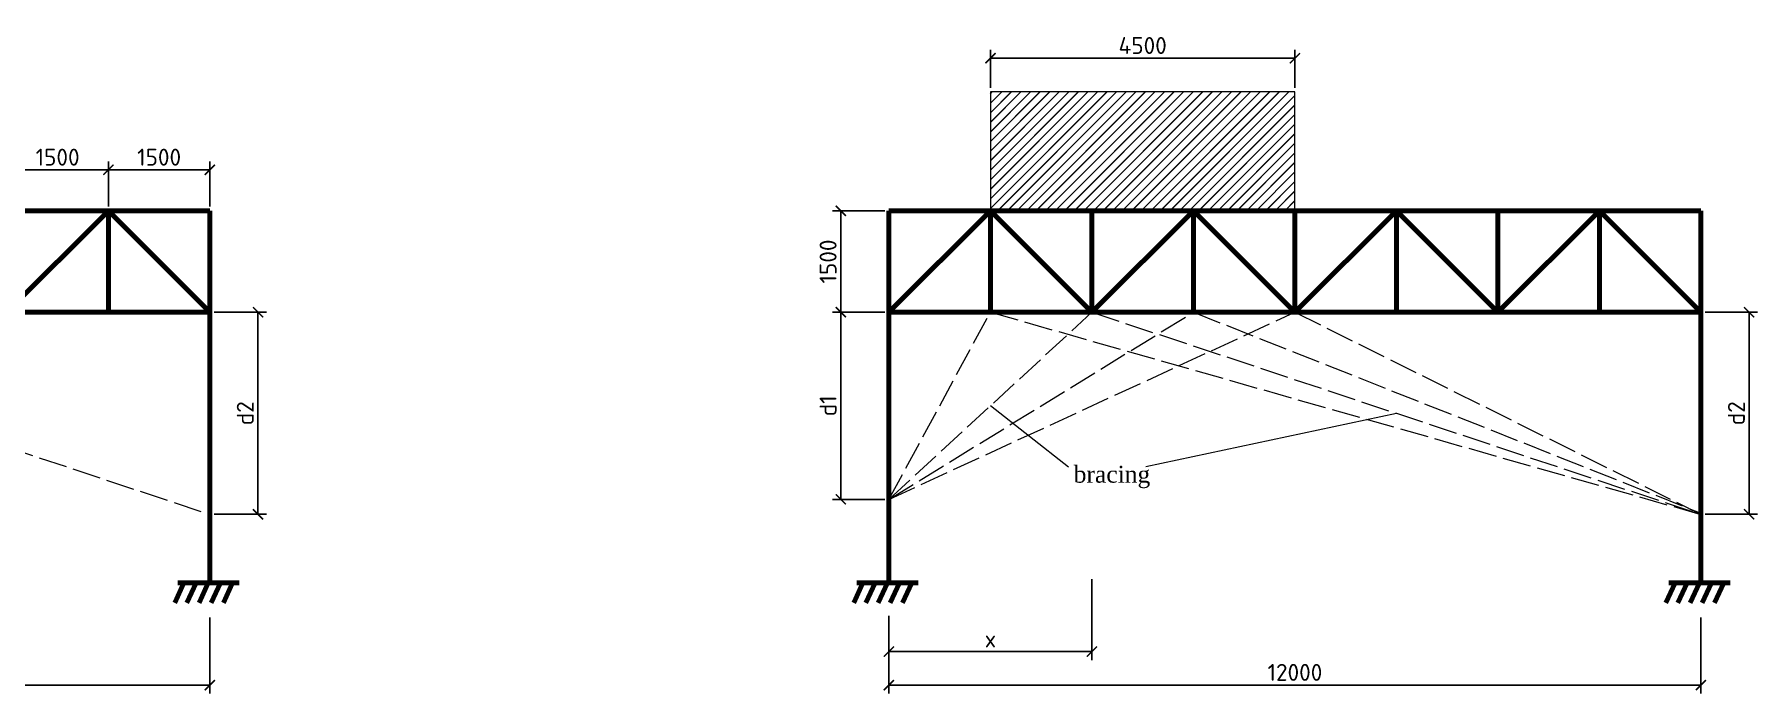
# Model space of a CAD drawing. Header units: millimetres. Extents: x 0 to 4970, y -594 to 1412.
# Drawn here: x 1738.7 to 1993.3, y 696 to 793.4 of the extents above; entities that cross this region are included whole.
import ezdxf

# ---------------------------------------------------------------- set-up
doc = ezdxf.new("R2010")
doc.units = ezdxf.units.MM
doc.header["$LTSCALE"] = 0.35
doc.header["$PDMODE"] = 3
doc.linetypes.add('ACAD_ISO02W100', pattern=[15, 12, -3])
doc.layers.get('0').update_dxf_attribs({"lineweight": 50})
doc.layers.add('0.35', color=7, linetype='Continuous', lineweight=35)
doc.layers.add('Kich Thuoc', color=1, linetype='Continuous', lineweight=20)
doc.styles.get("Standard").update_dxf_attribs({"font": 'isocpeur.ttf'})
doc.styles.add('vNTNS', font='times.ttf')
doc.dimstyles.new('Dim100', dxfattribs={"dimtxt": 2.5, "dimasz": 1.5, "dimexe": 1.25, "dimexo": 0.625, "dimtad": 1, "dimlfac": 100, "dimtxsty": 'Standard', "dimblk": 'ARCHTICK', "dimcen": 2.5, "dimadec": 0, "dimazin": 0, "dimtfac": 1, "dimtmove": 0, "dimatfit": 3, "dimfxl": 1, "dimarcsym": 0})

# ---------------------------------------------------------------- blocks, each defined once
blk = doc.blocks.new('_ArchTick')
at = {"color": 0, "linetype": 'ByBlock', "const_width": 0.15}
blk.add_lwpolyline([(-0.5, -0.5), (0.5, 0.5)], dxfattribs=at)
blk = doc.blocks.new('*D2454')
at = {"layer": 'Defpoints', "color": 0}
for p in [(1644.62, 707.86), (1764.62, 707.86), (1764.62, 697.24)]:
    blk.add_point(p, dxfattribs=at)
at = {"layer": 'Kich Thuoc', "color": 0, "lineweight": -2}
for p, q in [((1644.62, 707.23), (1644.62, 695.99)), ((1764.62, 707.23), (1764.62, 695.99)), ((1644.62, 697.24), (1764.62, 697.24))]:
    blk.add_line(p, q, dxfattribs=at)
at = {"layer": 'Kich Thuoc', "color": 0, "lineweight": -2, "xscale": 1.5, "yscale": 1.5, "zscale": 1.5, "rotation": 180}
blk.add_blockref('_ArchTick', (1644.62, 697.24), dxfattribs=at)
at = {"layer": 'Kich Thuoc', "color": 0, "lineweight": -2, "xscale": 1.5, "yscale": 1.5, "zscale": 1.5}
blk.add_blockref('_ArchTick', (1764.62, 697.24), dxfattribs=at)
at = {"layer": 'Kich Thuoc', "color": 0, "insert": (1704.62, 699.12), "char_height": 2.5, "attachment_point": 5}
blk.add_mtext('12000', dxfattribs=at)
blk = doc.blocks.new('*D2460')
at = {"layer": 'Defpoints', "color": 0}
for p in [(1749.62, 773.42), (1734.62, 767.37), (1749.62, 767.37)]:
    blk.add_point(p, dxfattribs=at)
at = {"layer": 'Kich Thuoc', "color": 0, "lineweight": -2}
for p, q in [((1734.62, 767.99), (1734.62, 774.67)), ((1749.62, 767.99), (1749.62, 774.67)), ((1734.62, 773.42), (1749.62, 773.42))]:
    blk.add_line(p, q, dxfattribs=at)
at = {"layer": 'Kich Thuoc', "color": 0, "lineweight": -2, "xscale": 1.5, "yscale": 1.5, "zscale": 1.5, "rotation": 180}
blk.add_blockref('_ArchTick', (1734.62, 773.42), dxfattribs=at)
at = {"layer": 'Kich Thuoc', "color": 0, "lineweight": -2, "xscale": 1.5, "yscale": 1.5, "zscale": 1.5}
blk.add_blockref('_ArchTick', (1749.62, 773.42), dxfattribs=at)
at = {"layer": 'Kich Thuoc', "color": 0, "insert": (1742.12, 775.29), "char_height": 2.5, "attachment_point": 5}
blk.add_mtext('1500', dxfattribs=at)
blk = doc.blocks.new('*D2461')
at = {"layer": 'Defpoints', "color": 0}
for p in [(1764.62, 773.42), (1749.62, 767.37), (1764.62, 767.37)]:
    blk.add_point(p, dxfattribs=at)
at = {"layer": 'Kich Thuoc', "color": 0, "lineweight": -2}
for p, q in [((1749.62, 767.99), (1749.62, 774.67)), ((1764.62, 767.99), (1764.62, 774.67)), ((1749.62, 773.42), (1764.62, 773.42))]:
    blk.add_line(p, q, dxfattribs=at)
at = {"layer": 'Kich Thuoc', "color": 0, "lineweight": -2, "xscale": 1.5, "yscale": 1.5, "zscale": 1.5, "rotation": 180}
blk.add_blockref('_ArchTick', (1749.62, 773.42), dxfattribs=at)
at = {"layer": 'Kich Thuoc', "color": 0, "lineweight": -2, "xscale": 1.5, "yscale": 1.5, "zscale": 1.5}
blk.add_blockref('_ArchTick', (1764.62, 773.42), dxfattribs=at)
at = {"layer": 'Kich Thuoc', "color": 0, "insert": (1757.12, 775.29), "char_height": 2.5, "attachment_point": 5}
blk.add_mtext('1500', dxfattribs=at)
blk = doc.blocks.new('*D2464')
at = {"layer": 'Defpoints', "color": 0}
for p in [(1764.62, 752.37), (1771.73, 752.37), (1764.62, 722.49)]:
    blk.add_point(p, dxfattribs=at)
at = {"layer": 'Kich Thuoc', "color": 0, "lineweight": -2}
for p, q in [((1765.24, 752.37), (1772.98, 752.37)), ((1771.73, 722.49), (1771.73, 752.37)), ((1765.24, 722.49), (1772.98, 722.49))]:
    blk.add_line(p, q, dxfattribs=at)
at = {"layer": 'Kich Thuoc', "color": 0, "lineweight": -2, "xscale": 1.5, "yscale": 1.5, "zscale": 1.5}
for p, rotation in [((1771.73, 752.37), 90), ((1771.73, 722.49), 270)]:
    blk.add_blockref('_ArchTick', p, dxfattribs=dict(at, rotation=rotation))
at = {"layer": 'Kich Thuoc', "color": 0, "insert": (1769.85, 737.43), "char_height": 2.5, "attachment_point": 5, "rotation": 90}
blk.add_mtext('d2', dxfattribs=at)
blk = doc.blocks.new('*D2473')
at = {"layer": 'Defpoints', "color": 0}
for p in [(1857.86, 767.37), (1864.97, 767.37), (1864.97, 752.37)]:
    blk.add_point(p, dxfattribs=at)
at = {"layer": 'Kich Thuoc', "color": 0, "lineweight": -2}
for p, q in [((1864.35, 767.37), (1856.61, 767.37)), ((1857.86, 752.37), (1857.86, 767.37)), ((1864.35, 752.37), (1856.61, 752.37))]:
    blk.add_line(p, q, dxfattribs=at)
at = {"layer": 'Kich Thuoc', "color": 0, "lineweight": -2, "xscale": 1.5, "yscale": 1.5, "zscale": 1.5}
for p, rotation in [((1857.86, 767.37), 90), ((1857.86, 752.37), 270)]:
    blk.add_blockref('_ArchTick', p, dxfattribs=dict(at, rotation=rotation))
at = {"layer": 'Kich Thuoc', "color": 0, "insert": (1855.98, 759.87), "char_height": 2.5, "attachment_point": 5, "rotation": 90}
blk.add_mtext('1500', dxfattribs=at)
blk = doc.blocks.new('*D2468')
at = {"layer": 'Defpoints', "color": 0}
for p in [(1864.97, 707.86), (1984.97, 707.86), (1984.97, 697.24)]:
    blk.add_point(p, dxfattribs=at)
at = {"layer": 'Kich Thuoc', "color": 0, "lineweight": -2}
for p, q in [((1864.97, 707.23), (1864.97, 695.99)), ((1984.97, 707.23), (1984.97, 695.99)), ((1864.97, 697.24), (1984.97, 697.24))]:
    blk.add_line(p, q, dxfattribs=at)
at = {"layer": 'Kich Thuoc', "color": 0, "lineweight": -2, "xscale": 1.5, "yscale": 1.5, "zscale": 1.5, "rotation": 180}
blk.add_blockref('_ArchTick', (1864.97, 697.24), dxfattribs=at)
at = {"layer": 'Kich Thuoc', "color": 0, "lineweight": -2, "xscale": 1.5, "yscale": 1.5, "zscale": 1.5}
blk.add_blockref('_ArchTick', (1984.97, 697.24), dxfattribs=at)
at = {"layer": 'Kich Thuoc', "color": 0, "insert": (1924.97, 699.12), "char_height": 2.5, "attachment_point": 5}
blk.add_mtext('12000', dxfattribs=at)
blk = doc.blocks.new('*D2469')
at = {"layer": 'Defpoints', "color": 0}
for p in [(1857.86, 752.37), (1864.97, 752.37), (1864.97, 724.7)]:
    blk.add_point(p, dxfattribs=at)
at = {"layer": 'Kich Thuoc', "color": 0, "lineweight": -2}
for p, q in [((1864.35, 752.37), (1856.61, 752.37)), ((1857.86, 724.7), (1857.86, 752.37)), ((1864.35, 724.7), (1856.61, 724.7))]:
    blk.add_line(p, q, dxfattribs=at)
at = {"layer": 'Kich Thuoc', "color": 0, "lineweight": -2, "xscale": 1.5, "yscale": 1.5, "zscale": 1.5}
for p, rotation in [((1857.86, 752.37), 90), ((1857.86, 724.7), 270)]:
    blk.add_blockref('_ArchTick', p, dxfattribs=dict(at, rotation=rotation))
at = {"layer": 'Kich Thuoc', "color": 0, "insert": (1855.98, 738.53), "char_height": 2.5, "attachment_point": 5, "rotation": 90}
blk.add_mtext('d1', dxfattribs=at)
blk = doc.blocks.new('*D2470')
at = {"layer": 'Defpoints', "color": 0}
for p in [(1894.97, 713.55), (1864.97, 708.13), (1894.97, 702.19)]:
    blk.add_point(p, dxfattribs=at)
at = {"layer": 'Kich Thuoc', "color": 0, "lineweight": -2}
for p, q in [((1894.97, 712.92), (1894.97, 700.94)), ((1864.97, 707.5), (1864.97, 700.94)), ((1864.97, 702.19), (1894.97, 702.19))]:
    blk.add_line(p, q, dxfattribs=at)
at = {"layer": 'Kich Thuoc', "color": 0, "lineweight": -2, "xscale": 1.5, "yscale": 1.5, "zscale": 1.5, "rotation": 180}
blk.add_blockref('_ArchTick', (1864.97, 702.19), dxfattribs=at)
at = {"layer": 'Kich Thuoc', "color": 0, "lineweight": -2, "xscale": 1.5, "yscale": 1.5, "zscale": 1.5}
blk.add_blockref('_ArchTick', (1894.97, 702.19), dxfattribs=at)
at = {"layer": 'Kich Thuoc', "color": 0, "insert": (1879.97, 704.06), "char_height": 2.5, "attachment_point": 5}
blk.add_mtext('x', dxfattribs=at)
blk = doc.blocks.new('*D2471')
at = {"layer": 'Defpoints', "color": 0}
for p in [(1984.97, 752.37), (1992.09, 752.37), (1984.97, 722.49)]:
    blk.add_point(p, dxfattribs=at)
at = {"layer": 'Kich Thuoc', "color": 0, "lineweight": -2}
for p, q in [((1985.6, 752.37), (1993.34, 752.37)), ((1992.09, 722.49), (1992.09, 752.37)), ((1985.6, 722.49), (1993.34, 722.49))]:
    blk.add_line(p, q, dxfattribs=at)
at = {"layer": 'Kich Thuoc', "color": 0, "lineweight": -2, "xscale": 1.5, "yscale": 1.5, "zscale": 1.5}
for p, rotation in [((1992.09, 752.37), 90), ((1992.09, 722.49), 270)]:
    blk.add_blockref('_ArchTick', p, dxfattribs=dict(at, rotation=rotation))
at = {"layer": 'Kich Thuoc', "color": 0, "insert": (1990.21, 737.43), "char_height": 2.5, "attachment_point": 5, "rotation": 90}
blk.add_mtext('d2', dxfattribs=at)
blk = doc.blocks.new('*D2472')
at = {"layer": 'Defpoints', "color": 0}
for p in [(1924.97, 789.92), (1879.97, 784.94), (1924.97, 784.94)]:
    blk.add_point(p, dxfattribs=at)
at = {"layer": 'Kich Thuoc', "color": 0, "lineweight": -2}
for p, q in [((1879.97, 785.56), (1879.97, 791.17)), ((1879.97, 789.92), (1924.97, 789.92)), ((1924.97, 785.56), (1924.97, 791.17))]:
    blk.add_line(p, q, dxfattribs=at)
at = {"layer": 'Kich Thuoc', "color": 0, "lineweight": -2, "xscale": 1.5, "yscale": 1.5, "zscale": 1.5, "rotation": 180}
blk.add_blockref('_ArchTick', (1879.97, 789.92), dxfattribs=at)
at = {"layer": 'Kich Thuoc', "color": 0, "lineweight": -2, "xscale": 1.5, "yscale": 1.5, "zscale": 1.5}
blk.add_blockref('_ArchTick', (1924.97, 789.92), dxfattribs=at)
at = {"layer": 'Kich Thuoc', "color": 0, "insert": (1902.47, 791.8), "char_height": 2.5, "attachment_point": 5}
blk.add_mtext('4500', dxfattribs=at)

msp = doc.modelspace()

# ---------------------------------------------------------------- hatches: boundary and pattern name
at = {"layer": 'Kich Thuoc'}
h = msp.add_hatch(dxfattribs=at)
h.set_pattern_fill('JIS_LC_20', color=0, scale=0.05, style=0)
h.set_pattern_definition([(45, (457.4728, 0), (-0.7071068, 0.7071068), []), (45, (457.4928, 0), (-0.7071068, 0.7071068), [])])
h.paths.add_polyline_path([(1924.971841, 784.938581), (1879.971841, 784.938581), (1879.971841, 767.36891), (1924.971841, 767.36891)])

# ---------------------------------------------------------------- linework, layer by layer
at = {"layer": '0.35', "color": 0, "lineweight": 200}
for p, q in [((1644.615422, 767.36891), (1764.615422, 767.36891)), ((1734.615422, 752.36891), (1749.615422, 767.36891)), ((1749.615422, 752.36891), (1749.615422, 767.36891)), ((1749.615422, 767.36891), (1764.615422, 752.36891)), ((1764.615422, 767.36891), (1764.615422, 712.36891)), ((1864.971841, 752.36891), (1864.971841, 767.36891)), ((1864.971841, 767.36891), (1984.971841, 767.36891)), ((1864.971841, 752.36891), (1879.971841, 767.36891)), ((1879.971841, 752.36891), (1879.971841, 767.36891)), ((1879.971841, 767.36891), (1894.971841, 752.36891)), ((1894.971841, 752.36891), (1894.971841, 767.36891)), ((1894.971841, 752.36891), (1909.971841, 767.36891)), ((1909.971841, 752.36891), (1909.971841, 767.36891)), ((1909.971841, 767.36891), (1924.971841, 752.36891)), ((1924.971841, 752.36891), (1924.971841, 767.36891)), ((1924.971841, 752.36891), (1939.971841, 767.36891)), ((1939.971841, 752.36891), (1939.971841, 767.36891)), ((1939.971841, 767.36891), (1954.971841, 752.36891)), ((1954.971841, 752.36891), (1954.971841, 767.36891)), ((1954.971841, 752.36891), (1969.971841, 767.36891)), ((1969.971841, 752.36891), (1969.971841, 767.36891)), ((1969.971841, 767.36891), (1984.971841, 752.36891)), ((1984.971841, 767.36891), (1984.971841, 712.36891)), ((1644.615422, 752.36891), (1764.615422, 752.36891)), ((1864.971841, 712.36891), (1864.971841, 752.36891)), ((1864.971841, 752.36891), (1984.971841, 752.36891)), ((1759.419441, 709.407313), (1760.781355, 712.36891)), ((1759.891055, 712.36891), (1768.957939, 712.36891)), ((1761.219441, 709.407313), (1762.581355, 712.36891)), ((1763.019441, 709.407313), (1764.381355, 712.36891)), ((1764.819441, 709.407313), (1766.181355, 712.36891)), ((1766.619441, 709.407313), (1767.981355, 712.36891)), ((1859.77586, 709.407313), (1861.137774, 712.36891)), ((1860.247474, 712.36891), (1869.314358, 712.36891)), ((1861.57586, 709.407313), (1862.937774, 712.36891)), ((1863.37586, 709.407313), (1864.737774, 712.36891)), ((1865.17586, 709.407313), (1866.537774, 712.36891)), ((1866.97586, 709.407313), (1868.337774, 712.36891)), ((1979.77586, 709.407313), (1981.137774, 712.36891)), ((1980.247474, 712.36891), (1989.314358, 712.36891)), ((1981.57586, 709.407313), (1982.937774, 712.36891)), ((1983.37586, 709.407313), (1984.737774, 712.36891)), ((1985.17586, 709.407313), (1986.537774, 712.36891)), ((1986.97586, 709.407313), (1988.337774, 712.36891))]:
    msp.add_line(p, q, dxfattribs=at)
at = {"layer": 'Kich Thuoc', "color": 0}
for p, q in [((1924.971841, 784.938581), (1879.971841, 784.938581)), ((1879.971841, 784.938581), (1879.971841, 767.36891)), ((1924.971841, 767.36891), (1924.971841, 784.938581)), ((1879.971841, 767.36891), (1924.971841, 767.36891)), ((1879.971841, 767.36891), (1924.971841, 767.36891)), ((1891.492702, 729.460896), (1879.971841, 738.533215)), ((1902.942184, 729.584216), (1939.971841, 737.428331))]:
    msp.add_line(p, q, dxfattribs=at)
at = {"layer": 'Kich Thuoc', "color": 0, "linetype": 'ACAD_ISO02W100'}
for p, q in [((1674.615422, 752.36891), (1764.615422, 722.487752)), ((1864.971841, 724.69752), (1894.971841, 752.36891)), ((1864.971841, 724.69752), (1879.971841, 752.36891)), ((1864.971841, 724.69752), (1909.971841, 752.36891)), ((1864.971841, 724.69752), (1924.971841, 752.36891)), ((1879.971841, 752.36891), (1984.971841, 722.487752)), ((1894.971841, 752.36891), (1984.971841, 722.487752)), ((1909.971841, 752.36891), (1984.971841, 722.664563)), ((1924.971841, 752.36891), (1984.971841, 722.487752))]:
    msp.add_line(p, q, dxfattribs=at)

# ---------------------------------------------------------------- texts
at = {"layer": 'Kich Thuoc', "color": 0, "insert": (1892.272596, 729.669282), "char_height": 2.5, "width": 32.4552892, "attachment_point": 1, "style": 'vNTNS'}
msp.add_mtext('bracing', dxfattribs=at)

# ---------------------------------------------------------------- dimensions: what is measured, and where the dimension line sits
at = {"layer": 'Kich Thuoc', "color": 0}
for base, p1, p2, picture, middle in [((1924.971841, 789.920233), (1879.971841, 784.938581), (1924.971841, 784.938581), '*D2472', (1902.471841, 791.795233)), ((1749.615422, 773.4192), (1734.615422, 767.36891), (1749.615422, 767.36891), '*D2460', (1742.115422, 775.2942)), ((1764.615422, 773.4192), (1749.615422, 767.36891), (1764.615422, 767.36891), '*D2461', (1757.115422, 775.2942)), ((1764.615422, 697.241784), (1644.615422, 707.85607), (1764.615422, 707.85607), '*D2454', (1704.615422, 699.116784)), ((1984.971841, 697.241784), (1864.971841, 707.85607), (1984.971841, 707.85607), '*D2468', (1924.971841, 699.116784))]:
    dim = msp.add_linear_dim(base=base, p1=p1, p2=p2, dimstyle='Dim100', dxfattribs=at)
    dim.commit()
    dim.dimension.update_dxf_attribs({"geometry": picture, "text_midpoint": middle})
dim = msp.add_linear_dim(base=(1857.858444, 767.36891), p1=(1864.971841, 752.36891), p2=(1864.971841, 767.36891), angle=90, dimstyle='Dim100', dxfattribs=at)
dim.commit()
dim.dimension.update_dxf_attribs({"geometry": '*D2473', "text_midpoint": (1855.983444, 759.86891)})
for base, p1, p2, text, picture, middle in [((1771.728819, 752.36891), (1764.615422, 722.487752), (1764.615422, 752.36891), 'd2', '*D2464', (1769.853819, 737.428331)), ((1857.858444, 752.36891), (1864.971841, 724.69752), (1864.971841, 752.36891), 'd1', '*D2469', (1855.983444, 738.533215)), ((1992.085237, 752.36891), (1984.971841, 722.487752), (1984.971841, 752.36891), 'd2', '*D2471', (1990.210237, 737.428331))]:
    dim = msp.add_linear_dim(base=base, p1=p1, p2=p2, angle=90, text=text, dimstyle='Dim100', dxfattribs=at)
    dim.commit()
    dim.dimension.update_dxf_attribs({"geometry": picture, "text_midpoint": middle})
dim = msp.add_linear_dim(base=(1894.971841, 702.186882), p1=(1864.971841, 708.126378), p2=(1894.971841, 713.54836), text='x', dimstyle='Dim100', dxfattribs=at)
dim.commit()
dim.dimension.update_dxf_attribs({"geometry": '*D2470', "text_midpoint": (1879.971841, 704.061882)})

doc.saveas('drawing.dxf')
